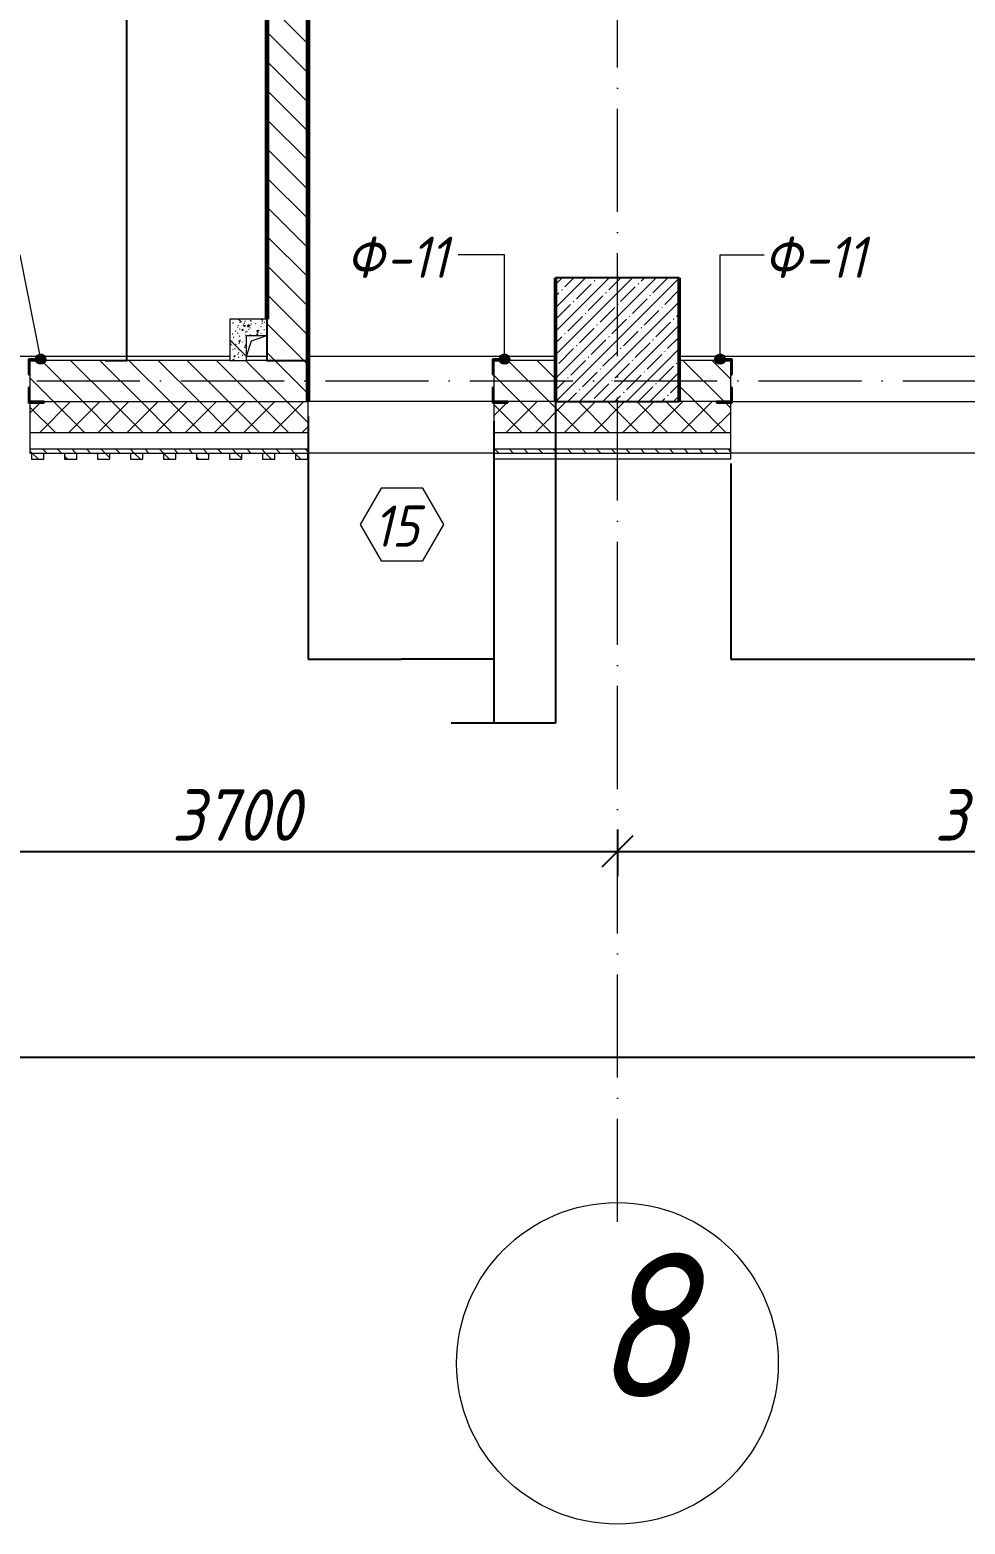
# Model space of a CAD drawing. Header units: millimetres. Extents: x 12986 to 523328, y -9759 to 30092.
# Drawn here: x 81357 to 85893, y -5546 to 1703 of the extents above; entities that cross this region are included whole.
import ezdxf

# ---------------------------------------------------------------- set-up
doc = ezdxf.new("R2010")
doc.units = ezdxf.units.MM
doc.linetypes.add('50_200_ШТРИХ_1Т_ш5_п1_п1_', pattern=[700, 500, -100, 0, -100])
for name, color, linetype, lineweight in [('5) Блок ячеистый', 160, 'Continuous', 60), ('A-ANNO-DIMS', 7, 'Continuous', 9), ('A-DETL-1', 7, 'Continuous', 50), ('A-GENM', 7, 'Continuous', 9), ('A-GENM-1', 7, 'Continuous', 25), ('A-GENM-IDEN', 7, 'Continuous', 9), ('A-GLAZ-IDEN', 7, 'Continuous', 9), ('A-WALL', 7, 'Continuous', 5), ('A-WALL-6', 18, 'Continuous', 13), ('A-WALL-8', 7, 'Continuous', 9), ('A-WALL-FNSH-1', 7, 'Continuous', 9), ('A-WALL-FNSH-2', 7, 'Continuous', 5), ('A-WALL-PATT-1', 7, 'Continuous', 5), ('A-WALL-PATT-4', 250, 'Continuous', 5), ('I-WALL', 7, 'Continuous', 5), ('S-COLS-1', 7, 'Continuous', 5), ('S-COLS-2', 7, 'Continuous', 25), ('Оси', 7, 'Continuous', 9), ('Оси-1', 7, 'Continuous', 20), ('Оси-2', 7, '50_200_ШТРИХ_1Т_ш5_п1_п1_', 9)]:
    doc.layers.add(name, color=color, linetype=linetype, lineweight=lineweight)
for name, color, linetype, lineweight, true_color in [('A-WALL-12', 7, 'Continuous', 5, 0x800000), ('A-WALL-2', 7, 'Continuous', 13, 0x000000), ('A-WALL-3', 7, 'Continuous', 5, 0x000000), ('A-WALL-9', 7, 'Continuous', 5, 0x0070df), ('A-WALL-PATT-2', 7, 'Continuous', 5, 0xce0000)]:
    doc.layers.add(name, color=color, linetype=linetype, lineweight=lineweight, true_color=true_color)
doc.styles.add('ISOCPEUR_I_1', font='isocpeui.ttf', dxfattribs={"width": 0.9, "height": 250})
doc.styles.add('ISOCPEUR_I_3', font='isocpeui.ttf', dxfattribs={"width": 0.9, "height": 200})
doc.dimstyles.new('ISO-2_5_0_9К_БОЛЬШОЙ__с_подложкой_', dxfattribs={"dimscale": 304.8, "dimtxt": 248.995294, "dimasz": 0.492126, "dimexe": 0.393701, "dimexo": 0, "dimgap": 0.164042, "dimtad": 1, "dimdec": 0, "dimzin": 0, "dimdsep": 46, "dimtxsty": 'ISOCPEUR_I_1', "dimblk1": 'OBLIQUE', "dimblk2": 'OBLIQUE', "dimsah": 1, "dimcen": 0.09, "dimdle": 0.393701, "dimazin": 0, "dimtfac": 1, "dimtdec": 4, "dimtix": 1, "dimtmove": 0, "dimatfit": 3, "dimfxl": 1, "dimtvp": 1, "dimtfill": 1, "dimtolj": 1, "dimtzin": 0, "dimarcsym": 2})
doc.dimstyles.new('ISO-2_5_0_9К_БОЛЬШОЙ__с_подложкой__2', dxfattribs={"dimscale": 304.8, "dimtxt": 248.995294, "dimasz": 0.492126, "dimexe": 0.393701, "dimexo": 0, "dimgap": 0.164042, "dimtad": 1, "dimdec": 0, "dimzin": 0, "dimdsep": 46, "dimtxsty": 'ISOCPEUR_I_1', "dimblk1": 'OBLIQUE', "dimblk2": 'OBLIQUE', "dimsah": 1, "dimcen": 0.09, "dimdle": 0.393701, "dimazin": 0, "dimtfac": 1, "dimtdec": 4, "dimtix": 1, "dimtmove": 2, "dimatfit": 3, "dimfxl": 1, "dimtvp": 1, "dimtfill": 1, "dimtolj": 1, "dimtzin": 0, "dimarcsym": 2})
doc.dimstyles.get("Standard").update_dxf_attribs({"dimtxt": 0.18, "dimasz": 0.18, "dimexe": 0.18, "dimexo": 0.0625, "dimgap": 0.09, "dimtad": 0, "dimtih": 1, "dimtoh": 1, "dimdec": 4, "dimzin": 0, "dimdsep": 46, "dimtxsty": 'Standard', "dimcen": 0.09, "dimadec": 0, "dimazin": 0, "dimtfac": 1, "dimtdec": 4, "dimtofl": 0, "dimtmove": 0, "dimatfit": 3, "dimfxl": 1, "dimtolj": 1, "dimtzin": 0, "dimarcsym": 0})
pattern_1 = [(135, (61996.893, 0), (-35.35534, -35.35534), [])]
pattern_2 = [(135, (61996.89, 0), (-70.71068, -70.71068), [])]
pattern_3 = [(50, (61996.893, 0), (72.87376, -6.37607), [7.62, -83.82]), (355, (61996.89, 0), (-14.097, 76.42244), [6.096, -67.056]), (100.451, (62002.966, -0.53), (58.77696, 70.04687), [6.476, -71.236]), (46.184, (61996.89, 20.32), (108.4314, -16.81745), [11.43, -125.73]), (96.636, (62005.93, 18.92), (94.961, 98.9709), [9.714, -106.854]), (351.184, (61996.89, 20.32), (94.96227, 98.9702), [9.144, -100.584]), (21, (62007.053, 15.24), (60.64565, -40.90654), [7.62, -83.82]), (326, (62007.05, 15.24), (24.72083, 73.67493), [6.096, -67.056]), (71.451, (62012.11, 11.83), (85.3669, 32.76874), [6.476, -71.236]), (37.5, (61996.893, 0), (1.235525, 33.822432), [3.353, -62.89, 3.353, -64.719, -67.31]), (37.5, (61996.893, 0), (1.235525, 33.822432), [-134.315, 3.353, -63.957]), (7.5, (61996.893, 0), (26.728146, 40.07255), [3.353, -35.458, 3.353, -61.366, -25.654]), (7.5, (61996.893, 0), (26.728146, 40.07255), [-103.53, 3.353, -22.301]), (327.5, (61974.236, 0), (54.236318, -2.292117), [3.353, -22.047, 3.353, -75.895, -105.156]), (327.5, (61974.236, 0), (54.236318, -2.292117), [-104.648, 3.353, -101.803]), (317.5, (61964.076, 0), (59.25158, 10.17014), [3.353, -29.667, 3.353, -49.276, -74.676]), (317.5, (61964.076, 0), (59.25158, 10.17014), [-85.649, 3.353, -71.323])]
pattern_4 = [(135, (61996.9, 0), (-142.5612, -142.5612), []), (135, (62139.46, 0), (-142.5612, -142.5612), [252.016, -50.403, 3.353, -47.05])]

# ---------------------------------------------------------------- blocks, each defined once
blk = doc.blocks.new('Фахверк_СКБ_Уголок - Ф-11_200х2500 h-26914022-АР1_Кладочный план 1 этажа')
at = {"layer": 'A-GENM-1'}
for p, q in [((200, 156), (125, 156)), ((125, 156), (125, 81)), ((131, 81), (131, 150)), ((131, 150), (200, 150)), ((200, 150), (200, 156)), ((125, 81), (131, 81)), ((131, 19), (125, 19)), ((125, 19), (125, -56)), ((131, -50), (131, 19)), ((125, -56), (200, -56)), ((200, -50), (131, -50)), ((200, -56), (200, -50))]:
    blk.add_line(p, q, dxfattribs=at)
blk = doc.blocks.new('AR_Отверстие прямоугольное _в плите_ - AR_Отверстие прямоугольное _в плите_-V92-АР1_Кладочный план 1 этажа')
at = {"layer": 'A-GENM'}
for p, q in [((-50, -50), (-25, 25)), ((-25, 25), (50, 50))]:
    blk.add_line(p, q, dxfattribs=at)
blk = doc.blocks.new('Ось сетки - Круг_Ø6_00__ISO-2_5_0_9K_ кружки поменьше-23056867-АР1_Кладочный план 1 этажа')
at = {"layer": 'Оси-1'}
blk.add_circle((0, 0), 2.6, dxfattribs=at)
blk = doc.blocks.new('_Oblique')
at = {"color": 0, "linetype": 'ByBlock', "lineweight": -2}
blk.add_line((-0.5, -0.5), (0.5, 0.5), dxfattribs=at)
blk = doc.blocks.new('DIMBLOCK19-АР1_Кладочный план 1 этажа')
at = {"layer": 'A-ANNO-DIMS', "color": 0, "lineweight": -2, "transparency": 16777216}
for p, q in [((80506.9, -2175.9), (80506.9, -2402)), ((84206.9, -2175.9), (84206.9, -2402)), ((80386.9, -2282), (84326.9, -2282))]:
    blk.add_line(p, q, dxfattribs=at)
at = {"layer": 'Defpoints', "color": 0, "transparency": 16777216}
for p in [(80506.9, -2175.9), (84206.9, -2175.9), (84206.9, -2282)]:
    blk.add_point(p, dxfattribs=at)
at = {"layer": 'A-ANNO-DIMS', "color": 0, "lineweight": -2, "transparency": 16777216, "xscale": 150, "yscale": 150, "zscale": 150, "rotation": 180}
blk.add_blockref('_Oblique', (80506.9, -2282), dxfattribs=at)
at = {"layer": 'A-ANNO-DIMS', "color": 0, "lineweight": -2, "transparency": 16777216, "xscale": 150, "yscale": 150, "zscale": 150}
blk.add_blockref('_Oblique', (84206.9, -2282), dxfattribs=at)
at = {"layer": 'A-ANNO-DIMS', "color": 0, "transparency": 16777216, "insert": (82356.9, -2105.4), "char_height": 250, "width": 758.478, "attachment_point": 5, "style": 'ISOCPEUR_I_1', "bg_fill": 3, "box_fill_scale": 1.1, "bg_fill_color": 256, "bg_fill_true_color": 13158600, "bg_fill_transparency": 0}
blk.add_mtext('\\A1;3700', dxfattribs=at)
blk = doc.blocks.new('DIMBLOCK20-АР1_Кладочный план 1 этажа')
at = {"layer": 'A-ANNO-DIMS', "color": 0, "lineweight": -2, "transparency": 16777216}
for p, q in [((84206.9, -2175.9), (84206.9, -2402)), ((87906.9, -2175.9), (87906.9, -2402)), ((84086.9, -2282), (88026.9, -2282))]:
    blk.add_line(p, q, dxfattribs=at)
at = {"layer": 'Defpoints', "color": 0, "transparency": 16777216}
for p in [(84206.9, -2175.9), (87906.9, -2175.9), (87906.9, -2282)]:
    blk.add_point(p, dxfattribs=at)
at = {"layer": 'A-ANNO-DIMS', "color": 0, "lineweight": -2, "transparency": 16777216, "xscale": 150, "yscale": 150, "zscale": 150, "rotation": 180}
blk.add_blockref('_Oblique', (84206.9, -2282), dxfattribs=at)
at = {"layer": 'A-ANNO-DIMS', "color": 0, "lineweight": -2, "transparency": 16777216, "xscale": 150, "yscale": 150, "zscale": 150}
blk.add_blockref('_Oblique', (87906.9, -2282), dxfattribs=at)
at = {"layer": 'A-ANNO-DIMS', "color": 0, "transparency": 16777216, "insert": (86056.9, -2105.4), "char_height": 250, "width": 758.478, "attachment_point": 5, "style": 'ISOCPEUR_I_1', "bg_fill": 3, "box_fill_scale": 1.1, "bg_fill_color": 256, "bg_fill_true_color": 13158600, "bg_fill_transparency": 0}
blk.add_mtext('\\A1;3700', dxfattribs=at)
blk = doc.blocks.new('DIMBLOCK54-АР1_Кладочный план 1 этажа')
at = {"layer": 'A-ANNO-DIMS', "color": 0, "lineweight": -2, "transparency": 16777216}
for p, q in [((62106.9, -3174.6), (62106.9, -3400.7)), ((187006.9, -3174.6), (187006.9, -3400.7)), ((61986.9, -3280.7), (122782.7, -3280.7)), ((187126.9, -3280.7), (123784.9, -3280.7))]:
    blk.add_line(p, q, dxfattribs=at)
at = {"layer": 'Defpoints', "color": 0, "transparency": 16777216}
for p in [(62106.9, -3174.6), (187006.9, -3174.6), (187006.9, -3280.7)]:
    blk.add_point(p, dxfattribs=at)
at = {"layer": 'A-ANNO-DIMS', "color": 0, "lineweight": -2, "transparency": 16777216, "xscale": 150, "yscale": 150, "zscale": 150, "rotation": 180}
blk.add_blockref('_Oblique', (62106.9, -3280.7), dxfattribs=at)
at = {"layer": 'A-ANNO-DIMS', "color": 0, "lineweight": -2, "transparency": 16777216, "xscale": 150, "yscale": 150, "zscale": 150}
blk.add_blockref('_Oblique', (187006.9, -3280.7), dxfattribs=at)
at = {"layer": 'A-ANNO-DIMS', "color": 0, "transparency": 16777216, "insert": (122732.2, -2904), "char_height": 250, "width": 1103.241, "attachment_point": 1, "line_spacing_factor": 1.149209, "style": 'ISOCPEUR_I_1', "bg_fill": 3, "box_fill_scale": 1.1, "bg_fill_color": 256, "bg_fill_true_color": 13158600, "bg_fill_transparency": 0}
blk.add_mtext('\\A1;124900', dxfattribs=at)
blk = doc.blocks.new('DIMBLOCK111-АР1_Кладочный план 1 этажа')
at = {"layer": 'A-ANNO-DIMS', "color": 0, "lineweight": -2, "transparency": 16777216}
for p, q in [((81721.9, 4390), (81828.1, 4390)), ((81827.9, 4389.8), (81827.9, 2245.2)), ((81827.9, 100.2), (81827.9, 2244.8)), ((81721.9, 100), (81828.1, 100))]:
    blk.add_line(p, q, dxfattribs=at)
at = {"layer": 'A-ANNO-DIMS', "color": 0, "transparency": 16777216}
for points in [[(81827.9, 4389.8), (81827.9, 4389.8), (81827.9, 4390)], [(81827.9, 100.2), (81827.9, 100.2), (81827.9, 100)]]:
    blk.add_solid(points, dxfattribs=at)
at = {"layer": 'Defpoints', "color": 0, "transparency": 16777216}
for p in [(81721.8, 4390), (81827.9, 4390), (81721.8, 100)]:
    blk.add_point(p, dxfattribs=at)
at = {"layer": 'A-ANNO-DIMS', "color": 0, "transparency": 16777216, "insert": (81827.9, 2245), "char_height": 0.18, "width": 625.17, "attachment_point": 5}
blk.add_mtext('\\A1;4290.0000', dxfattribs=at)
blk = doc.blocks.new('DIMBLOCK138-АР1_Кладочный план 1 этажа')
at = {"layer": 'A-ANNO-DIMS', "color": 0, "lineweight": -2, "transparency": 16777216}
for p, q in [((82706.9, -171.3), (82706.9, -1350.2)), ((83606.9, -195.1), (83606.9, -1350.2)), ((82707.1, -1350), (83156.3, -1350)), ((83606.7, -1350), (83157.5, -1350))]:
    blk.add_line(p, q, dxfattribs=at)
at = {"layer": 'A-ANNO-DIMS', "color": 0, "transparency": 16777216}
for points in [[(82707.1, -1350), (82707.1, -1350), (82706.9, -1350)], [(83606.7, -1350), (83606.7, -1350), (83606.9, -1350)]]:
    blk.add_solid(points, dxfattribs=at)
at = {"layer": 'Defpoints', "color": 0, "transparency": 16777216}
for p in [(82706.9, -171.3), (83606.9, -195), (83606.9, -1350)]:
    blk.add_point(p, dxfattribs=at)
at = {"layer": 'A-ANNO-DIMS', "color": 0, "transparency": 16777216, "insert": (83156.9, -1350), "char_height": 0.18, "width": 455.087, "attachment_point": 5}
blk.add_mtext('\\A1;900.0000', dxfattribs=at)
blk = doc.blocks.new('DIMBLOCK139-АР1_Кладочный план 1 этажа')
at = {"layer": 'A-ANNO-DIMS', "color": 0, "lineweight": -2, "transparency": 16777216}
for p, q in [((83906.9, -100.1), (83906.9, -1660.3)), ((83606.9, -195.1), (83606.9, -1660.3)), ((83606.9, -1660.2), (83400.4, -1660.2)), ((83906.7, -1660.2), (83607.1, -1660.2))]:
    blk.add_line(p, q, dxfattribs=at)
at = {"layer": 'A-ANNO-DIMS', "color": 0, "transparency": 16777216}
for points in [[(83607.1, -1660.1), (83607.1, -1660.2), (83606.9, -1660.2)], [(83906.7, -1660.1), (83906.7, -1660.2), (83906.9, -1660.2)]]:
    blk.add_solid(points, dxfattribs=at)
at = {"layer": 'Defpoints', "color": 0, "transparency": 16777216}
for p in [(83906.9, -100), (83606.9, -195), (83906.9, -1660.2)]:
    blk.add_point(p, dxfattribs=at)
at = {"layer": 'A-ANNO-DIMS', "color": 0, "transparency": 16777216, "insert": (83172.1, -1660), "char_height": 0.18, "width": 455.087, "attachment_point": 1, "line_spacing_factor": 1.149209}
blk.add_mtext('\\A1;299.9999', dxfattribs=at)
blk = doc.blocks.new('AAR_СКБ_Марка_Окна_Перемычка и проем - Марка проема-25443838-АР1_Кладочный план 1 этажа')
at = {"layer": 'A-GLAZ-IDEN'}
for p, q in [((-0.968, -0.984), (-1.986, -2.747)), ((1.067, -0.984), (-0.968, -0.984)), ((2.085, -2.747), (1.067, -0.984)), ((-1.986, -2.747), (-0.968, -4.509)), ((1.067, -4.509), (2.085, -2.747)), ((-0.968, -4.509), (1.067, -4.509))]:
    blk.add_line(p, q, dxfattribs=at)
blk = doc.blocks.new('DIMBLOCK291-АР1_Кладочный план 1 этажа')
at = {"layer": 'A-ANNO-DIMS', "color": 0, "lineweight": -2, "transparency": 16777216}
for p, q in [((87556.9, -342.7), (87556.9, -1350.2)), ((84756.9, -400.1), (84756.9, -1350.2)), ((84757.1, -1350), (86156.2, -1350)), ((87556.7, -1350), (86157.6, -1350))]:
    blk.add_line(p, q, dxfattribs=at)
at = {"layer": 'A-ANNO-DIMS', "color": 0, "transparency": 16777216}
for points in [[(84757.1, -1350), (84757.1, -1350), (84756.9, -1350)], [(87556.7, -1350), (87556.7, -1350), (87556.9, -1350)]]:
    blk.add_solid(points, dxfattribs=at)
at = {"layer": 'Defpoints', "color": 0, "transparency": 16777216}
for p in [(87556.9, -342.7), (84756.9, -400), (87556.9, -1350)]:
    blk.add_point(p, dxfattribs=at)
at = {"layer": 'A-ANNO-DIMS', "color": 0, "transparency": 16777216, "insert": (86156.9, -1350), "char_height": 0.18, "width": 606.782, "attachment_point": 5}
blk.add_mtext('\\A1;2800.0000', dxfattribs=at)

msp = doc.modelspace()

# ---------------------------------------------------------------- hatches: boundary and pattern name
at = {"layer": 'A-GENM-IDEN'}
h = msp.add_hatch(color=256, dxfattribs=at)
edge = h.paths.add_edge_path(flags=0)
edge.add_arc((81409.22671, 106), 25, 0, 360)
h = msp.add_hatch(color=256, dxfattribs=at)
edge = h.paths.add_edge_path(flags=0)
edge.add_arc((83659.22666, 106), 25, 0, 360)
h = msp.add_hatch(color=256, dxfattribs=at)
edge = h.paths.add_edge_path(flags=0)
edge.add_arc((84704.55994, 106), 25, 0, 360)
at = {"layer": 'A-WALL-12'}
h = msp.add_hatch(dxfattribs=at)
h.set_pattern_fill('FP_3', color=256, style=0, pattern_type=2)
h.set_pattern_definition(pattern_2)
h.paths.add_polyline_path([(82706.89332, 100), (82706.89332, 7680.00001), (82506.89332, 7680.00001), (82506.89332, 100)], flags=0)
at = {"layer": 'A-WALL-PATT-1'}
h = msp.add_hatch(dxfattribs=at)
h.set_pattern_fill('FP_2', color=256, style=0, pattern_type=2)
h.set_pattern_definition([(45, (61996.89, 0), (-70.71068, 70.71068), []), (135, (61996.89, 0), (-70.71068, -70.71068), [])])
h.paths.add_polyline_path([(137696.89328, -250), (137696.89328, -100), (136096.89314, -100), (136096.89314, -250)], flags=0)
h.paths.add_polyline_path([(110156.8933, -250), (110156.37156, -106), (110087.8933, -106), (110087.8933, -100), (109406.8933, -100), (109406.8933, -250), (110087.8933, -250)], flags=0)
h.paths.add_polyline_path([(129056.8933, -250), (132656.89328, -250), (132656.89328, -100), (129056.8933, -100)], flags=0)
h.paths.add_polyline_path([(118406.89331, -250), (119156.89328, -250), (119156.37154, -106), (119087.89328, -106), (119087.89328, -100), (118406.89331, -100)], flags=0)
h.paths.add_polyline_path([(121937.8933, -250), (122006.8933, -250), (122006.37156, -106), (121937.8933, -106), (121937.8933, -100), (121325.89328, -100), (121325.89328, -106), (121256.89328, -106), (121256.89328, -250), (121325.89328, -250)], flags=0)
h.paths.add_polyline_path([(133556.89328, -250), (134396.89314, -250), (134396.89314, -100), (133556.89328, -100)], flags=0)
h.paths.add_polyline_path([(125706.8933, -250), (126256.89327, -250), (126256.37153, -106), (126187.89327, -106), (126187.89327, -100), (125706.8933, -100), (125706.8933, -106)], flags=0)
h.paths.add_polyline_path([(123606.8933, -250), (123606.37156, -106), (123537.8933, -106), (123537.8933, -100), (122906.8933, -100), (122906.8933, -250), (123537.8933, -250)], flags=0)
h.paths.add_polyline_path([(128156.8933, -250), (128156.8933, -100), (127225.89327, -100), (127225.89327, -106), (127156.89327, -106), (127156.89327, -250), (127225.89327, -250)], flags=0)
h.paths.add_polyline_path([(105422.58672, -250), (106306.8933, -250), (106306.37156, -106), (106237.8933, -106), (106237.8933, -100), (104725.89327, -100), (104725.89327, -106), (104656.89327, -106), (104656.89327, -250), (104725.89327, -250)], flags=0)
h.paths.add_polyline_path([(114616.18047, -250), (115306.89331, -250), (115306.37157, -106), (115237.89331, -106), (115237.89331, -100), (113906.8933, -100), (113906.8933, -250)], flags=0)
h.paths.add_polyline_path([(90293.59326, -250), (90306.63674, -250), (90306.115, -106), (90237.63674, -106), (90237.63674, -100), (89375.89324, -100), (89375.89324, -106), (89306.89324, -106), (89306.89324, -250), (90237.63674, -250)], flags=0)
h.paths.add_polyline_path([(102556.89327, -250), (102556.37153, -106), (102487.89327, -106), (102487.89327, -100), (102005.89324, -100), (102005.89324, -106), (101936.89324, -106), (101936.89324, -250), (102543.84979, -250)], flags=0)
h.paths.add_polyline_path([(111056.8933, -250), (111806.8933, -250), (111806.37156, -106), (111737.8933, -106), (111737.8933, -100), (111125.8933, -100), (111125.8933, -106), (111056.8933, -106)], flags=0)
h.paths.add_polyline_path([(95866.89315, -250), (95866.37141, -106), (95797.89315, -106), (95797.89315, -100), (95006.89326, -100), (95006.89326, -250), (95797.89315, -250)], flags=0)
h.paths.add_polyline_path([(99086.89326, -250), (99086.37152, -106), (99017.89326, -106), (99017.89326, -100), (98035.89315, -100), (98035.89315, -106), (97966.89315, -106), (97966.89315, -250), (98035.89315, -250)], flags=0)
h.paths.add_polyline_path([(100825.78984, -250), (101036.89324, -250), (101036.89324, -100), (99986.89326, -100), (99986.89326, -250)], flags=0)
h.paths.add_polyline_path([(88406.89324, -250), (88406.3715, -106), (88337.89324, -106), (88337.89324, -100), (87556.89328, -100), (87556.89328, -250), (88337.89324, -250)], flags=0)
h.paths.add_polyline_path([(81356.89338, -250), (82706.89332, -250), (82706.89332, -100), (81425.89338, -100), (81425.89338, -106), (81356.89338, -106)], flags=0)
h.paths.add_polyline_path([(78575.89325, -250), (79256.89338, -250), (79256.89338, -100), (78575.89325, -100), (78575.89325, -106), (78506.89325, -106), (78506.89325, -250)], flags=0)
h.paths.add_polyline_path([(92137.89326, -250), (92206.89326, -250), (92206.37152, -106), (92137.89326, -106), (92137.89326, -100), (91206.63674, -100), (91206.63674, -250)], flags=0)
h.paths.add_polyline_path([(83606.89332, -250), (84756.89328, -250), (84756.37154, -106), (84687.89328, -106), (84687.89328, -100), (83675.89332, -100), (83675.89332, -106), (83606.89332, -106)], flags=0)
h.paths.add_polyline_path([(76856.89325, -250), (77606.89325, -250), (77606.37151, -106), (77537.89325, -106), (77537.89325, -100), (76925.89325, -100), (76925.89325, -106), (76856.89325, -106)], flags=0)
h.paths.add_polyline_path([(65583.68047, -250), (65726.89334, -250), (65726.89334, -100), (61736.89328, -100), (61736.89328, -250)], flags=0)
h.paths.add_polyline_path([(74006.8933, -250), (74756.89325, -250), (74756.89325, -100), (74075.8933, -100), (74075.8933, -106), (74006.8933, -106)], flags=0)
h.paths.add_polyline_path([(68826.89334, -250), (70256.63672, -250), (70256.63672, -100), (68895.89334, -100), (68895.89334, -106), (68826.89334, -106)], flags=0)
h.paths.add_polyline_path([(71906.8933, -250), (71906.37156, -106), (71837.8933, -106), (71837.8933, -100), (71225.63672, -100), (71225.63672, -106), (71156.63672, -106), (71156.63672, -250), (71712.74297, -250)], flags=0)
h = msp.add_hatch(dxfattribs=at)
h.set_pattern_fill('FP_18', color=256, style=0, pattern_type=2)
h.set_pattern_definition(pattern_1)
h.paths.add_polyline_path([(137926.89328, -350), (137926.89328, -330), (136096.89314, -330), (136096.89314, -350), (137846.89328, -350)], flags=0)
h.paths.add_polyline_path([(134396.89314, -350), (134396.89314, -330), (133556.89328, -330), (133556.89328, -350)], flags=0)
h.paths.add_polyline_path([(132656.89328, -350), (132656.89328, -330), (129056.8933, -330), (129056.8933, -350), (129938.83672, -350)], flags=0)
h.paths.add_polyline_path([(114616.18047, -350), (115306.89331, -350), (115306.89331, -330), (113906.8933, -330), (113906.8933, -350)], flags=0)
h.paths.add_polyline_path([(111806.8933, -350), (111806.8933, -330), (111056.8933, -330), (111056.8933, -350), (111551.64922, -350)], flags=0)
h.paths.add_polyline_path([(119156.89328, -350), (119156.89328, -330), (118406.89331, -330), (118406.89331, -350)], flags=0)
h.paths.add_polyline_path([(110156.8933, -350), (110156.8933, -330), (109406.8933, -330), (109406.8933, -350)], flags=0)
h.paths.add_polyline_path([(128156.8933, -350), (128156.8933, -330), (127156.89327, -330), (127156.89327, -350)], flags=0)
h.paths.add_polyline_path([(122006.8933, -350), (122006.8933, -330), (121256.89328, -330), (121256.89328, -350)], flags=0)
h.paths.add_polyline_path([(123606.8933, -350), (123606.8933, -330), (122906.8933, -330), (122906.8933, -350)], flags=0)
h.paths.add_polyline_path([(126256.89327, -350), (126256.89327, -330), (125706.8933, -330), (125706.8933, -350)], flags=0)
h.paths.add_polyline_path([(100825.78984, -350), (101036.89324, -350), (101036.89324, -330), (99986.89326, -330), (99986.89326, -350)], flags=0)
h.paths.add_polyline_path([(101936.89324, -350), (102556.89327, -350), (102556.89327, -330), (101936.89324, -330)], flags=0)
h.paths.add_polyline_path([(97966.89315, -350), (99086.89326, -350), (99086.89326, -330), (97966.89315, -330)], flags=0)
h.paths.add_polyline_path([(95006.89326, -350), (95866.89315, -350), (95866.89315, -330), (95006.89326, -330)], flags=0)
h.paths.add_polyline_path([(104656.89327, -350), (106306.8933, -350), (106306.8933, -330), (104656.89327, -330)], flags=0)
h.paths.add_polyline_path([(90099.93047, -350), (90306.63674, -350), (90306.63674, -330), (89306.89324, -330), (89306.89324, -350)], flags=0)
h.paths.add_polyline_path([(92206.89326, -350), (92206.89326, -330), (91206.63674, -330), (91206.63674, -350)], flags=0)
h.paths.add_polyline_path([(87556.89328, -350), (88406.89324, -350), (88406.89324, -330), (87556.89328, -330)], flags=0)
h.paths.add_polyline_path([(74756.89325, -350), (74756.89325, -330), (74006.8933, -330), (74006.8933, -350)], flags=0)
h.paths.add_polyline_path([(84756.89328, -350), (84756.89328, -330), (83606.89332, -330), (83606.89332, -350), (83970.86797, -350)], flags=0)
h.paths.add_polyline_path([(68826.89334, -350), (70256.63672, -350), (70256.63672, -330), (68826.89334, -330)], flags=0)
h.paths.add_polyline_path([(71156.63672, -350), (71906.8933, -350), (71906.8933, -330), (71156.63672, -330)], flags=0)
h.paths.add_polyline_path([(77606.89325, -350), (77606.89325, -330), (76856.89325, -330), (76856.89325, -350)], flags=0)
h.paths.add_polyline_path([(79256.89338, -350), (79256.89338, -330), (78506.89325, -330), (78506.89325, -350)], flags=0)
h.paths.add_polyline_path([(81356.89338, -350), (82706.89332, -350), (82706.89332, -330), (81356.89338, -330)], flags=0)
h.paths.add_polyline_path([(65583.68047, -350), (65726.89334, -350), (65726.89334, -330), (61636.89328, -330), (61636.89328, -350)], flags=0)
h = msp.add_hatch(dxfattribs=at)
h.set_pattern_fill('FP_18', color=256, style=0, pattern_type=2)
h.set_pattern_definition(pattern_1)
h.paths.add_polyline_path([(81424.47656, -380), (81424.47656, -350), (81364.47656, -350), (81364.47656, -380)], flags=0)
h = msp.add_hatch(dxfattribs=at)
h.set_pattern_fill('FP_18', color=256, style=0, pattern_type=2)
h.set_pattern_definition(pattern_1)
h.paths.add_polyline_path([(81584.47656, -380), (81584.47656, -350), (81524.47656, -350), (81524.47656, -380)], flags=0)
h = msp.add_hatch(dxfattribs=at)
h.set_pattern_fill('FP_18', color=256, style=0, pattern_type=2)
h.set_pattern_definition(pattern_1)
h.paths.add_polyline_path([(81744.47656, -380), (81744.47656, -350), (81684.47656, -350), (81684.47656, -380)], flags=0)
h = msp.add_hatch(dxfattribs=at)
h.set_pattern_fill('FP_18', color=256, style=0, pattern_type=2)
h.set_pattern_definition(pattern_1)
h.paths.add_polyline_path([(81904.47656, -380), (81904.47656, -350), (81844.47656, -350), (81844.47656, -380)], flags=0)
h = msp.add_hatch(dxfattribs=at)
h.set_pattern_fill('FP_18', color=256, style=0, pattern_type=2)
h.set_pattern_definition(pattern_1)
h.paths.add_polyline_path([(82064.47656, -380), (82064.47656, -350), (82004.47656, -350), (82004.47656, -380)], flags=0)
h = msp.add_hatch(dxfattribs=at)
h.set_pattern_fill('FP_18', color=256, style=0, pattern_type=2)
h.set_pattern_definition(pattern_1)
h.paths.add_polyline_path([(82164.47656, -380), (82224.47656, -380), (82224.47656, -350), (82164.47656, -350)], flags=0)
h = msp.add_hatch(dxfattribs=at)
h.set_pattern_fill('FP_18', color=256, style=0, pattern_type=2)
h.set_pattern_definition(pattern_1)
h.paths.add_polyline_path([(82384.47656, -380), (82384.47656, -350), (82324.47656, -350), (82324.47656, -380)], flags=0)
h = msp.add_hatch(dxfattribs=at)
h.set_pattern_fill('FP_18', color=256, style=0, pattern_type=2)
h.set_pattern_definition(pattern_1)
h.paths.add_polyline_path([(82484.47656, -380), (82544.47656, -380), (82544.47656, -350), (82484.47656, -350)], flags=0)
h = msp.add_hatch(dxfattribs=at)
h.set_pattern_fill('FP_18', color=256, style=0, pattern_type=2)
h.set_pattern_definition(pattern_1)
h.paths.add_polyline_path([(82704.47656, -380), (82704.47656, -350), (82644.47656, -350), (82644.47656, -380)], flags=0)
at = {"layer": 'A-WALL-PATT-2'}
h = msp.add_hatch(dxfattribs=at)
h.set_pattern_fill('FP_3', color=256, style=0, pattern_type=2)
h.set_pattern_definition(pattern_2)
h.paths.add_polyline_path([(81556.89338, -100), (82706.89332, -100), (82706.89332, 100), (81356.89338, 100), (81356.89338, -100), (81425.89338, -100)], flags=0)
h.paths.add_polyline_path([(76856.89325, -100), (77606.89325, -100), (77606.89325, 100), (76856.89325, 100), (76856.89325, -31)], flags=0)
h.paths.add_polyline_path([(90306.63674, -100), (90306.63674, 100), (89306.89324, 100), (89306.89324, -100), (90237.63674, -100)], flags=0)
h.paths.add_polyline_path([(74075.8933, -100), (74156.89325, -100), (74156.89325, 100), (74006.8933, 100), (74006.8933, -100)], flags=0)
h.paths.add_polyline_path([(78656.89325, -100), (78656.89325, 100), (78506.89325, 100), (78506.89325, -100), (78575.89325, -100)], flags=0)
h.paths.add_polyline_path([(88406.89324, -100), (88406.89324, 100), (88156.89328, 100), (88156.89328, -100), (88337.89324, -100)], flags=0)
h.paths.add_polyline_path([(71906.8933, -100), (71906.8933, 100), (71156.63672, 100), (71156.63672, -100), (71837.8933, -100)], flags=0)
h.paths.add_polyline_path([(83675.89332, -100), (83906.89326, -100), (83906.89326, 100), (83606.89332, 100), (83606.89332, -100)], flags=0)
h.paths.add_polyline_path([(84506.89326, -100), (84756.89328, -100), (84756.89328, 100), (84506.89326, 100)], flags=0)
h.paths.add_polyline_path([(69656.89325, -100), (69656.89325, 100), (68826.89334, 100), (68826.89334, -100), (68895.89334, -100)], flags=0)
at = {"layer": 'A-WALL-PATT-4'}
h = msp.add_hatch(dxfattribs=at)
h.set_pattern_fill('FP_16', color=256, style=0, pattern_type=2)
h.set_pattern_definition(pattern_3)
h.paths.add_polyline_path([(82326.89332, 100), (82406.89332, 100), (82406.89332, 300), (82326.89332, 300), (82326.89332, 154.57609)], flags=0)
h = msp.add_hatch(dxfattribs=at)
h.set_pattern_fill('FP_17', color=256, style=0, pattern_type=2)
h.set_pattern_definition(pattern_4)
h.paths.add_polyline_path([(82326.89332, 100), (82406.89332, 100), (82406.89332, 300), (82326.89332, 300), (82326.89332, 154.57609)], flags=0)
h = msp.add_hatch(dxfattribs=at)
h.set_pattern_fill('FP_16', color=256, style=0, pattern_type=2)
h.set_pattern_definition(pattern_3)
h.paths.add_polyline_path([(82406.89332, 220), (82506.89332, 220), (82506.89332, 300), (82406.89332, 300)], flags=0)
h = msp.add_hatch(dxfattribs=at)
h.set_pattern_fill('FP_17', color=256, style=0, pattern_type=2)
h.set_pattern_definition(pattern_4)
h.paths.add_polyline_path([(82406.89332, 220), (82506.89332, 220), (82506.89332, 300), (82406.89332, 300)], flags=0)
at = {"layer": 'S-COLS-1'}
h = msp.add_hatch(dxfattribs=at)
h.set_pattern_fill('FP_1', color=256, style=0, pattern_type=2)
h.set_pattern_definition([(45, (61996.89, 0), (-57.02463, 57.02463), []), (45, (62053.92, 0), (-57.02463, 57.02463), [100.806, -20.161, 3.353, -16.808])])
h.paths.add_polyline_path([(83906.89326, -100), (84506.89326, -100), (84506.89326, 500), (83906.89326, 500), (83906.89326, 100)], flags=0)

# ---------------------------------------------------------------- linework, layer by layer
at = {"layer": '5) Блок ячеистый'}
for p, q in [((82706.89332, -100), (82706.89332, 7680.00001)), ((82506.89332, 4390.00001), (82506.89332, 300))]:
    msp.add_line(p, q, dxfattribs=at)
at = {"layer": 'A-DETL-1'}
for p, q in [((83906.89326, 500), (83906.89326, 100)), ((84506.89326, 100), (84506.89326, 500)), ((83906.89326, 100), (83906.89326, -100)), ((84506.89326, -100), (84506.89326, 100))]:
    msp.add_line(p, q, dxfattribs=at)
at = {"layer": 'A-GENM-IDEN'}
for p, q in [((81409.22671, 106), (81309.60966, 612.3867)), ((83659.22666, 612.3867), (83433.97326, 612.3867)), ((83659.22666, 106), (83659.22666, 612.3867)), ((84704.55994, 612.3867), (84918.37439, 612.3867)), ((84704.55994, 106), (84704.55994, 612.3867))]:
    msp.add_line(p, q, dxfattribs=at)
for centre in [(81409.22671, 106), (83659.22666, 106), (84704.55994, 106)]:
    msp.add_circle(centre, 25, dxfattribs=at)
at = {"layer": 'A-WALL'}
for p, q in [((83906.89326, -100), (83675.89332, -100)), ((84687.89328, -100), (84506.89326, -100)), ((84762.89328, -100), (87556.89328, -100)), ((83606.89332, -350), (82706.89332, -350)), ((87556.89328, -350), (84756.89328, -350))]:
    msp.add_line(p, q, dxfattribs=at)
at = {"layer": 'A-WALL-12', "color": 16, "lineweight": 25, "true_color": 0x800000}
msp.add_lwpolyline([(82706.89332, 7700.00001), (82506.89332, 7700.00001), (82506.89332, 100), (82706.89332, 100)], close=True, dxfattribs=at)
at = {"layer": 'A-WALL-2'}
for p, q in [((82506.89332, 220), (82506.89332, 100)), ((82326.89332, 100), (81425.89338, 100)), ((82506.89332, 100), (82406.89332, 100)), ((83906.89326, 100), (83675.89332, 100)), ((84687.89328, 100), (84506.89326, 100)), ((81356.89338, 31), (81356.89338, -31)), ((83606.89332, 31), (83606.89332, -31)), ((84756.89328, -31), (84756.89328, 31))]:
    msp.add_line(p, q, dxfattribs=at)
at = {"layer": 'A-WALL-3'}
for p, q in [((83906.89326, -100), (83906.89326, 100)), ((84506.89326, 100), (84506.89326, -100)), ((81425.89338, -100), (82706.89332, -100))]:
    msp.add_line(p, q, dxfattribs=at)
at = {"layer": 'A-WALL-6'}
for p, q in [((82506.89332, 300), (82326.89332, 300)), ((82326.89332, 300), (82326.89332, 100)), ((82406.89332, 220), (82506.89332, 220)), ((82406.89332, 100), (82406.89332, 220))]:
    msp.add_line(p, q, dxfattribs=at)
at = {"layer": 'A-WALL-8'}
for p, q in [((81356.89338, -106), (81356.89338, -330)), ((82706.89332, -330), (82706.89332, -100)), ((83606.89332, -106), (83606.89332, -330)), ((84506.89326, -100), (83906.89326, -100)), ((84756.89328, -330), (84756.89328, -106)), ((81356.89338, -250), (82706.89332, -250)), ((83606.89332, -250), (84756.89328, -250)), ((81356.89338, -330), (82706.89332, -330)), ((83606.89332, -330), (84756.89328, -330))]:
    msp.add_line(p, q, dxfattribs=at)
at = {"layer": 'A-WALL-9'}
for p, q in [((82506.89332, 220), (82506.89332, 300)), ((82326.89332, 100), (82406.89332, 100))]:
    msp.add_line(p, q, dxfattribs=at)
at = {"layer": 'A-WALL-FNSH-1'}
for p, q in [((81356.89338, -330), (81356.89338, -350)), ((81356.89338, -350), (82706.89332, -350)), ((82706.89332, -350), (82706.89332, -330)), ((83606.89332, -330), (83606.89332, -350)), ((83606.89332, -350), (84756.89328, -350)), ((84756.89328, -350), (84756.89328, -330))]:
    msp.add_line(p, q, dxfattribs=at)
at = {"layer": 'A-WALL-FNSH-2'}
for p, q in [((81364.47656, -350), (81364.47656, -380)), ((81424.47656, -380), (81424.47656, -350)), ((81524.47656, -350), (81524.47656, -380)), ((81584.47656, -380), (81584.47656, -350)), ((81684.47656, -350), (81684.47656, -380)), ((81744.47656, -380), (81744.47656, -350)), ((81844.47656, -350), (81844.47656, -380)), ((81904.47656, -380), (81904.47656, -350)), ((82004.47656, -350), (82004.47656, -380)), ((82064.47656, -380), (82064.47656, -350)), ((82164.47656, -350), (82164.47656, -380)), ((82224.47656, -380), (82224.47656, -350)), ((82324.47656, -350), (82324.47656, -380)), ((82384.47656, -380), (82384.47656, -350)), ((82484.47656, -350), (82484.47656, -380)), ((82544.47656, -380), (82544.47656, -350)), ((82644.47656, -350), (82644.47656, -380)), ((82704.47656, -380), (82704.47656, -350)), ((81364.47656, -380), (81424.47656, -380)), ((81524.47656, -380), (81584.47656, -380)), ((81684.47656, -380), (81744.47656, -380)), ((81844.47656, -380), (81904.47656, -380)), ((82004.47656, -380), (82064.47656, -380)), ((82164.47656, -380), (82224.47656, -380)), ((82324.47656, -380), (82384.47656, -380)), ((82484.47656, -380), (82544.47656, -380)), ((82644.47656, -380), (82704.47656, -380))]:
    msp.add_line(p, q, dxfattribs=at)
at = {"layer": 'I-WALL'}
for p, q in [((79256.89325, 120), (82326.89332, 120)), ((82406.89332, 120), (82506.89332, 120)), ((82706.89332, 120), (83906.89326, 120)), ((84506.89326, 120), (87556.89328, 120)), ((83600.89332, -100), (82706.89332, -100)), ((83606.89332, -380), (83606.89332, -350)), ((84756.89328, -380), (84756.89328, -350)), ((84756.89328, -380), (83606.89332, -380))]:
    msp.add_line(p, q, dxfattribs=at)
at = {"layer": 'S-COLS-2'}
for p, q in [((84506.89326, 500), (83906.89326, 500)), ((83906.89326, -100), (84506.89326, -100))]:
    msp.add_line(p, q, dxfattribs=at)
at = {"layer": 'Оси-2'}
for p, q in [((84206.89325, -4080), (84206.89325, 28636.94316)), ((57586.89328, 0), (187948.52131, 0))]:
    msp.add_line(p, q, dxfattribs=at)

# ---------------------------------------------------------------- block references
at = {"layer": 'A-GENM'}
msp.add_blockref('AR_Отверстие прямоугольное _в плите_ - AR_Отверстие прямоугольное _в плите_-V92-АР1_Кладочный план 1 этажа', (82456.89332, 170), dxfattribs=at)
at = {"layer": 'A-GENM-1'}
for p in [(81225.89338, -50), (83475.89332, -50)]:
    msp.add_blockref('Фахверк_СКБ_Уголок - Ф-11_200х2500 h-26914022-АР1_Кладочный план 1 этажа', p, dxfattribs=at)
at = {"layer": 'A-GENM-1', "rotation": 180}
msp.add_blockref('Фахверк_СКБ_Уголок - Ф-11_200х2500 h-26914022-АР1_Кладочный план 1 этажа', (84887.89328, 50), dxfattribs=at)
at = {"layer": 'A-GLAZ-IDEN', "xscale": 99.99999999999993, "yscale": 99.99999999999993, "zscale": 99.99999999999993}
msp.add_blockref('AAR_СКБ_Марка_Окна_Перемычка и проем - Марка проема-25443838-АР1_Кладочный план 1 этажа', (83156.89332, -421.40907), dxfattribs=at)
at = {"layer": 'Оси-1', "xscale": 300, "yscale": 300, "zscale": 99.99999999999993}
msp.add_blockref('Ось сетки - Круг_Ø6_00__ISO-2_5_0_9K_ кружки поменьше-23056867-АР1_Кладочный план 1 этажа', (84206.89325, -4766), dxfattribs=at)

# ---------------------------------------------------------------- texts
at = {"layer": 'A-GENM-IDEN', "char_height": 200, "attachment_point": 1, "style": 'ISOCPEUR_I_3'}
for s, insert, width in [('\\fISOCPEUR|b0|i1|c204|p34|;\\W.9;Ф', (82891.73878, 700.00128), 230.886), ('-11', (83082.23878, 700.00128), 389.620125), ('\\fISOCPEUR|b0|i1|c204|p34|;\\W.9;Ф', (84918.37439, 700.00128), 230.886), ('-11', (85108.87439, 700.00128), 389.620125)]:
    msp.add_mtext(s, dxfattribs=dict(at, insert=insert, width=width))
at = {"layer": 'A-GLAZ-IDEN', "insert": (83022.9948, -604.05044), "char_height": 200, "width": 274.177125, "attachment_point": 1, "style": 'ISOCPEUR_I_3'}
msp.add_mtext('15', dxfattribs=at)
at = {"layer": 'Оси', "insert": (84085.21493, -4231.22535), "char_height": 700, "width": 202.02525, "attachment_point": 1, "style": 'ISOCPEUR_I_1'}
msp.add_mtext('\\fISOCPEUR|b0|i1|c204|p34|;\\W.9;8', dxfattribs=at)

# ---------------------------------------------------------------- dimensions: what is measured, and where the dimension line sits
at = {"layer": 'A-ANNO-DIMS'}
dim = msp.add_linear_dim(base=(81827.8889, 4390.00001), p1=(81721.82288, 100), p2=(81721.82288, 4390.00001), angle=90, dimstyle='Standard', dxfattribs=at)
dim.commit()
dim.dimension.update_dxf_attribs({"geometry": 'DIMBLOCK111-АР1_Кладочный план 1 этажа', "text_midpoint": (81827.8889, 2245)})
dim = msp.add_linear_dim(base=(83906.89326, -1660.15747), p1=(83606.89332, -195.048), p2=(83906.89326, -100), dimstyle='Standard', dxfattribs=at)
dim.commit()
dim.dimension.update_dxf_attribs({"geometry": 'DIMBLOCK139-АР1_Кладочный план 1 этажа', "text_midpoint": (83399.68963, -1660.15747), "dimtype": 160})
for base, p1, p2, picture, middle in [((83606.89332, -1350.00431), (82706.89332, -171.25923), (83606.89332, -195.048), 'DIMBLOCK138-АР1_Кладочный план 1 этажа', (83156.89332, -1350.00431)), ((87556.89328, -1350.00431), (84756.89328, -400), (87556.89328, -342.66134), 'DIMBLOCK291-АР1_Кладочный план 1 этажа', (86156.89328, -1350.00431))]:
    dim = msp.add_linear_dim(base=base, p1=p1, p2=p2, dimstyle='Standard', dxfattribs=at)
    dim.commit()
    dim.dimension.update_dxf_attribs({"geometry": picture, "text_midpoint": middle})

# ---------------------------------------------------------------- next in the draw order: dimensions: what is measured, and where the dimension line sits
dim = msp.add_linear_dim(base=(84206.89325, -2282.00348), p1=(80506.89325, -2175.93746), p2=(84206.89325, -2175.93746), dimstyle='ISO-2_5_0_9К_БОЛЬШОЙ__с_подложкой_', override={"dimpost": '<>', "dimfxl": 3700}, dxfattribs=at)
dim.commit()
dim.dimension.update_dxf_attribs({"geometry": 'DIMBLOCK19-АР1_Кладочный план 1 этажа', "text_midpoint": (82356.89325, -2105.39363)})
dim = msp.add_linear_dim(base=(187006.89325, -3280.65712), p1=(62106.89328, -3174.5911), p2=(187006.89325, -3174.5911), dimstyle='ISO-2_5_0_9К_БОЛЬШОЙ__с_подложкой__2', override={"dimpost": '<>', "dimfxl": 124899.999966}, dxfattribs=at)
dim.commit()
dim.dimension.update_dxf_attribs({"geometry": 'DIMBLOCK54-АР1_Кладочный план 1 этажа', "text_midpoint": (123283.80161, -3070.70985), "dimtype": 160})

# ---------------------------------------------------------------- next in the draw order: dimensions: what is measured, and where the dimension line sits
dim = msp.add_linear_dim(base=(87906.89325, -2282.00348), p1=(84206.89325, -2175.93746), p2=(87906.89325, -2175.93746), dimstyle='ISO-2_5_0_9К_БОЛЬШОЙ__с_подложкой_', override={"dimpost": '<>', "dimfxl": 3700}, dxfattribs=at)
dim.commit()
dim.dimension.update_dxf_attribs({"geometry": 'DIMBLOCK20-АР1_Кладочный план 1 этажа', "text_midpoint": (86056.89325, -2105.39363)})

doc.saveas('drawing.dxf')
